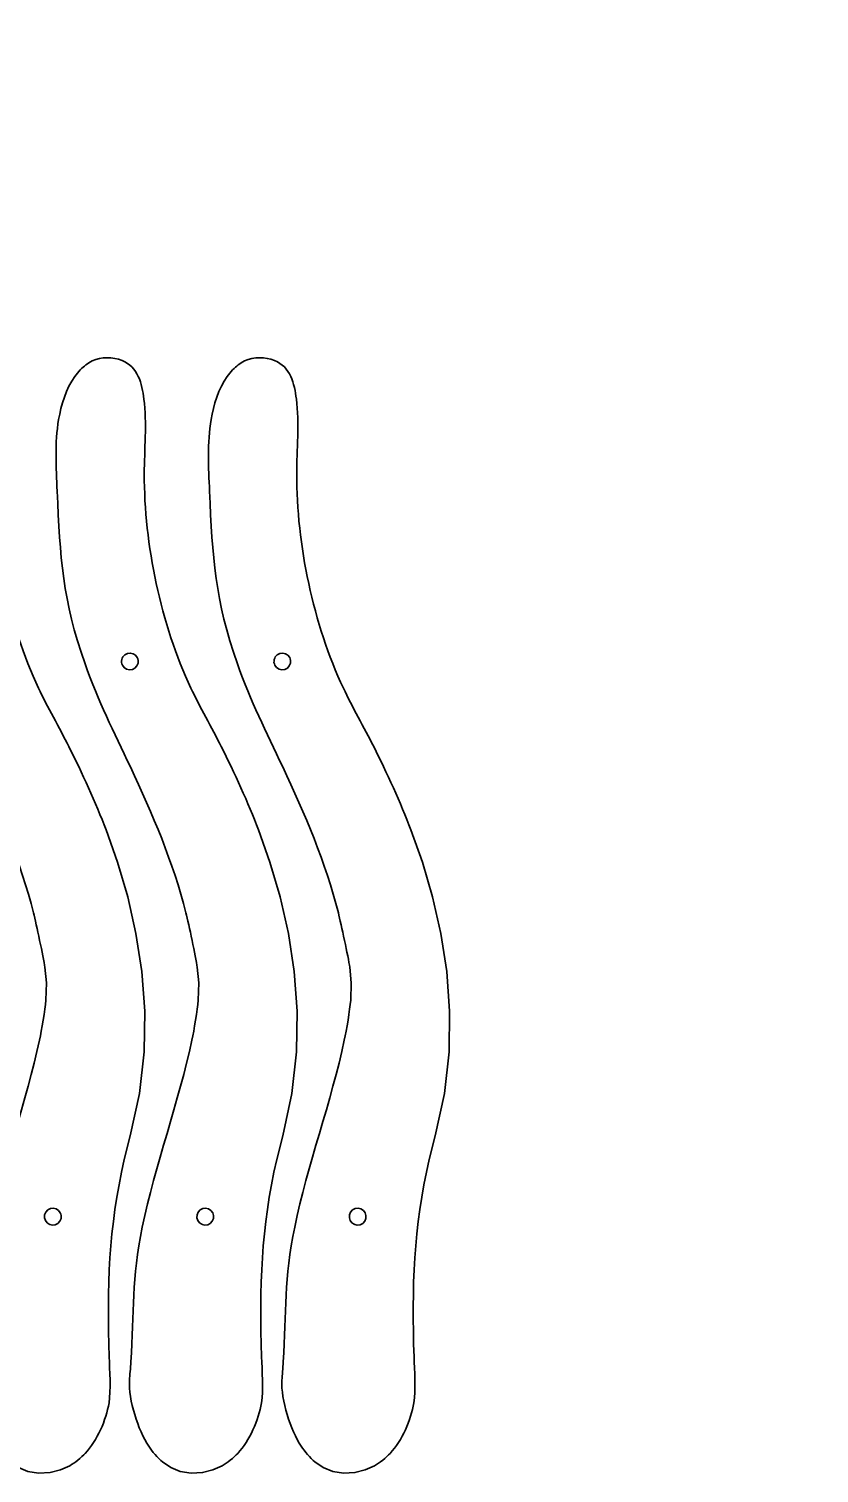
# Model space of a CAD drawing. Header units: millimetres. Extents: x -2587 to 2346, y -1794 to 1080.
# Drawn here: x -868 to -350, y -815 to 132 of the extents above; entities that cross this region are included whole.
import ezdxf

# ---------------------------------------------------------------- set-up
doc = ezdxf.new("R2010")
doc.units = ezdxf.units.MM
doc.header["$MEASUREMENT"] = 0
doc.layers.add('layer 1', color=7, linetype='Continuous')

msp = doc.modelspace()

# ---------------------------------------------------------------- linework, layer by layer
at = {"layer": 'layer 1', "color": 250, "lineweight": 35}
for points, knots in [([(633.5473, 961.447), (613.3659, 953.6688), (593.4321, 948.4499), (572.1611, 944.3421), (572.1611, 944.3421), (524.1091, 935.0625), (487.6397, 937.0533), (439.9102, 934.4791), (439.9102, 934.4791), (388.1095, 931.6853), (340.6604, 926.1476), (295.9757, 898.6744), (295.9757, 898.6744), (254.3162, 873.0612), (242.1299, 858.8394), (207.42, 828.0192), (207.42, 828.0192), (176.2485, 800.3409), (158.3655, 797.2819), (119.3658, 781.1689), (119.3658, 781.1689), (38.5027, 747.7597), (5.1167, 712.2563), (17.5426, 620.6768), (17.5426, 620.6768), (26.4689, 554.8893), (55.4943, 484.2142), (84.0211, 424.48), (84.0211, 424.48), (105.5442, 379.4113), (148.7132, 298.7769), (156.1109, 249.7058), (156.1109, 249.7058), (159.1823, 229.3327), (158.7312, 204.8237), (145.983, 187.6594), (145.983, 187.6594), (126.9552, 162.0402), (85.0887, 152.8799), (56.6187, 166.4712), (56.6187, 166.4712), (8.9689, 189.2187), (-24.7123, 252.4249), (-42.0688, 298.5005), (-42.0688, 298.5005), (-65.8355, 361.5928), (-81.6867, 444.8349), (-88.454, 512.0854), (-88.454, 512.0854), (-91.371, 541.0728), (-93.9783, 570.5309), (-92.7758, 599.6781), (-92.7758, 599.6781), (-91.3122, 635.1557), (-83.4639, 691.7958), (-79.6762, 729.6492), (-79.6762, 729.6492), (-73.2594, 793.7767), (-64.2804, 895.9442), (-92.7397, 957.5285), (-92.7397, 957.5285), (-121.4018, 1019.5516), (-180.4204, 1079.8728), (-254.7319, 1056.5188), (-254.7319, 1056.5188), (-287.5908, 1046.1922), (-315.8727, 1021.8699), (-334.0307, 992.9908), (-334.0307, 992.9908), (-385.4296, 911.2443), (-403.5225, 754.277), (-405.1093, 658.7456), (-405.1093, 658.7456), (-406.5762, 570.4326), (-401.0118, 425.3024), (-385.2504, 339.5247), (-385.2504, 339.5247), (-362.5748, 216.118), (-327.2708, 102.425), (-267.9154, -8.529), (-267.9154, -8.529), (-261.8883, -19.7956), (-237.1997, -66.1436), (-227.7587, -76.5523), (-227.7587, -76.5523), (-219.988, -85.1195), (-206.9625, -89.9446), (-195.6342, -86.7574), (-195.6342, -86.7574), (-192.1191, -85.7684), (-185.6871, -82.6011), (-183.3539, -79.7327), (-183.3539, -79.7327), (-180.9778, -76.8116), (-179.405, -70.1009), (-179.0229, -66.4056), (-179.0229, -66.4056), (-177.2842, -49.5888), (-186.936, -33.8529), (-194.1811, -19.3941), (-194.1811, -19.3941), (-221.1935, 34.5133), (-254.0124, 102.4841), (-272.3525, 159.3339), (-272.3525, 159.3339), (-291.4771, 218.6154), (-318.4675, 336.3319), (-325.1381, 397.8438), (-325.1381, 397.8438), (-334.3708, 482.9823), (-334.6949, 627.2784), (-324.7528, 712.1909), (-324.7528, 712.1909), (-321.1963, 742.5658), (-316.934, 781.5576), (-301.5873, 809.0328), (-301.5873, 809.0328), (-293.5937, 823.3437), (-278.5383, 842.6291), (-262.9604, 848.6694), (-262.9604, 848.6694), (-234.9512, 859.53), (-204.6545, 846.0186), (-191.1122, 819.9052), (-191.1122, 819.9052), (-172.123, 783.2888), (-176.4526, 714.8897), (-177.5385, 676.4367), (-177.5385, 676.4367), (-179.4526, 608.6539), (-178.7775, 563.7969), (-170.7153, 495.921), (-170.7153, 495.921), (-162.153, 423.8346), (-145.278, 351.2311), (-121.7177, 282.5695), (-121.7177, 282.5695), (-92.6303, 197.8004), (-47.5348, 124.7701), (31.2711, 80.0302), (31.2711, 80.0302), (68.9661, 58.6299), (110.3185, 49.8258), (151.6983, 66.7302), (151.6983, 66.7302), (196.1217, 84.878), (223.8612, 127.1494), (233.2091, 172.9802), (233.2091, 172.9802), (248.4999, 247.9477), (227.1821, 302.7685), (194.6021, 371.1495), (194.6021, 371.1495), (162.5493, 438.4239), (119.279, 511.5539), (104.815, 584.9735), (104.815, 584.9735), (99.6385, 611.2494), (96.9808, 644.8804), (113.6383, 667.7647), (113.6383, 667.7647), (135.063, 697.1983), (188.7827, 717.3983), (223.0328, 746.4117), (223.0328, 746.4117), (252.1641, 771.089), (275.1258, 797.8967), (308.7301, 823.1776), (308.7301, 823.1776), (352.0393, 855.7596), (377.0226, 863.9304), (430.4812, 870.1815), (430.4812, 870.1815), (501.455, 878.4807), (548.3454, 873.8497), (622.4389, 894.2462), (622.4389, 894.2462), (656.8907, 903.7301), (695.7832, 925.1287), (724.9556, 944.2196), (724.9556, 944.2196), (732.8933, 949.4142), (740.0782, 955.9844), (743.8668, 964.9323), (743.8668, 964.9323), (746.4851, 971.1161), (746.6274, 979.6481), (744.3839, 985.9831), (744.3839, 985.9831), (742.8755, 990.2423), (739.8748, 994.0324), (736.0709, 996.4718), (736.0709, 996.4718), (732.5962, 998.7001), (726.4795, 1000.9151), (722.3487, 1001.2381), (722.3487, 1001.2381), (714.8712, 1001.8228), (701.5996, 997.0399), (694.8995, 993.1747), (694.8995, 993.1747), (674.8911, 981.6321), (654.8753, 970.3616), (633.5473, 961.447)], [0, 0, 0, 0, 0.01923077, 0.01923077, 0.01923077, 0.01923077, 0.03846154, 0.03846154, 0.03846154, 0.03846154, 0.05769231, 0.05769231, 0.05769231, 0.05769231, 0.07692308, 0.07692308, 0.07692308, 0.07692308, 0.09615385, 0.09615385, 0.09615385, 0.09615385, 0.11538462, 0.11538462, 0.11538462, 0.11538462, 0.13461538, 0.13461538, 0.13461538, 0.13461538, 0.15384615, 0.15384615, 0.15384615, 0.15384615, 0.17307692, 0.17307692, 0.17307692, 0.17307692, 0.19230769, 0.19230769, 0.19230769, 0.19230769, 0.21153846, 0.21153846, 0.21153846, 0.21153846, 0.23076923, 0.23076923, 0.23076923, 0.23076923, 0.25, 0.25, 0.25, 0.25, 0.26923077, 0.26923077, 0.26923077, 0.26923077, 0.28846154, 0.28846154, 0.28846154, 0.28846154, 0.30769231, 0.30769231, 0.30769231, 0.30769231, 0.32692308, 0.32692308, 0.32692308, 0.32692308, 0.34615385, 0.34615385, 0.34615385, 0.34615385, 0.36538462, 0.36538462, 0.36538462, 0.36538462, 0.38461538, 0.38461538, 0.38461538, 0.38461538, 0.40384615, 0.40384615, 0.40384615, 0.40384615, 0.42307692, 0.42307692, 0.42307692, 0.42307692, 0.44230769, 0.44230769, 0.44230769, 0.44230769, 0.46153846, 0.46153846, 0.46153846, 0.46153846, 0.48076923, 0.48076923, 0.48076923, 0.48076923, 0.5, 0.5, 0.5, 0.5, 0.51923077, 0.51923077, 0.51923077, 0.51923077, 0.53846154, 0.53846154, 0.53846154, 0.53846154, 0.55769231, 0.55769231, 0.55769231, 0.55769231, 0.57692308, 0.57692308, 0.57692308, 0.57692308, 0.59615385, 0.59615385, 0.59615385, 0.59615385, 0.61538462, 0.61538462, 0.61538462, 0.61538462, 0.63461538, 0.63461538, 0.63461538, 0.63461538, 0.65384615, 0.65384615, 0.65384615, 0.65384615, 0.67307692, 0.67307692, 0.67307692, 0.67307692, 0.69230769, 0.69230769, 0.69230769, 0.69230769, 0.71153846, 0.71153846, 0.71153846, 0.71153846, 0.73076923, 0.73076923, 0.73076923, 0.73076923, 0.75, 0.75, 0.75, 0.75, 0.76923077, 0.76923077, 0.76923077, 0.76923077, 0.78846154, 0.78846154, 0.78846154, 0.78846154, 0.80769231, 0.80769231, 0.80769231, 0.80769231, 0.82692308, 0.82692308, 0.82692308, 0.82692308, 0.84615385, 0.84615385, 0.84615385, 0.84615385, 0.86538462, 0.86538462, 0.86538462, 0.86538462, 0.88461538, 0.88461538, 0.88461538, 0.88461538, 0.90384615, 0.90384615, 0.90384615, 0.90384615, 0.92307692, 0.92307692, 0.92307692, 0.92307692, 0.94230769, 0.94230769, 0.94230769, 0.94230769, 0.96153846, 0.96153846, 0.96153846, 0.96153846, 1, 1, 1, 1]), ([(-934.6038, -91.2016), (-932.1329, -89.0558), (-929.8171, -86.9191), (-926.7089, -85.4378), (-926.7089, -85.4378), (-920.6554, -82.5529), (-913.2904, -82.7466), (-907.0967, -85.1569), (-907.0967, -85.1569), (-896.7288, -89.1916), (-894.0402, -100.322), (-892.7864, -110.4525), (-892.7864, -110.4525), (-890.8274, -126.281), (-892.5149, -143.7895), (-892.5625, -159.4799), (-892.5625, -159.4799), (-892.7021, -205.5466), (-881.6695, -258.3928), (-861.9656, -300.0653), (-861.9656, -300.0653), (-856.2652, -312.1212), (-848.2496, -326.1216), (-842.0297, -338.4374), (-842.0297, -338.4374), (-833.6512, -355.0275), (-824.2245, -375.6331), (-817.6648, -392.9147), (-817.6648, -392.9147), (-817.6648, -392.9147), (-810.1174, -414.2813), (-810.1174, -414.2813), (-810.1174, -414.2813), (-810.1174, -414.2813), (-803.4486, -437.0088), (-803.4486, -437.0088), (-803.4486, -437.0088), (-803.4486, -437.0088), (-798.013, -460.951), (-798.013, -460.951), (-798.013, -460.951), (-798.013, -460.951), (-794.1651, -485.9619), (-794.1651, -485.9619), (-794.1651, -485.9619), (-794.1651, -485.9619), (-792.2601, -511.8965), (-792.2601, -511.8965), (-792.2601, -511.8965), (-792.2601, -511.8965), (-792.6525, -538.6081), (-792.6525, -538.6081), (-792.6525, -538.6081), (-792.6525, -538.6081), (-795.6969, -565.9511), (-795.6969, -565.9511), (-795.6969, -565.9511), (-795.6969, -565.9511), (-801.7484, -593.7798), (-801.7484, -593.7798), (-801.7484, -593.7798), (-801.7484, -593.7798), (-805.6538, -609.2466), (-805.6538, -609.2466), (-805.6538, -609.2466), (-816.0538, -654.1432), (-817.0537, -693.2792), (-815.6107, -738.8549), (-815.6107, -738.8549), (-815.3365, -747.5169), (-814.298, -760.67), (-815.7057, -768.9027), (-815.7057, -768.9027), (-817.6554, -780.3046), (-823.3945, -793.5616), (-831.2888, -802.0541), (-831.2888, -802.0541), (-833.7457, -804.6972), (-838.316, -808.4527), (-841.4482, -810.2154), (-841.4482, -810.2154), (-841.4482, -810.2154), (-847.5504, -812.9822), (-847.5504, -812.9822), (-847.5504, -812.9822), (-847.5504, -812.9822), (-854.3613, -814.6443), (-854.3613, -814.6443), (-854.3613, -814.6443), (-854.3613, -814.6443), (-861.9015, -815.0301), (-861.9015, -815.0301), (-861.9015, -815.0301), (-861.9015, -815.0301), (-868.9357, -813.9401), (-868.9357, -813.9401), (-868.9357, -813.9401), (-868.9357, -813.9401), (-875.1908, -811.4055), (-875.1908, -811.4055), (-875.1908, -811.4055), (-875.1908, -811.4055), (-880.7007, -807.6571), (-880.7007, -807.6571), (-880.7007, -807.6571), (-883.5195, -805.3407), (-887.5942, -800.5033), (-889.6211, -797.4413), (-889.6211, -797.4413), (-896.6331, -786.8484), (-903.0151, -767.0551), (-902.2966, -754.1587), (-902.2966, -754.1587), (-902.0979, -750.5929), (-901.5909, -746.0831), (-901.3547, -742.1287), (-901.3547, -742.1287), (-899.3724, -708.9481), (-900.8689, -687.8941), (-893.8599, -653.5913), (-893.8599, -653.5913), (-885.698, -613.6458), (-869.6569, -570.5444), (-861.3234, -531.0257), (-861.3234, -531.0257), (-859.9055, -524.3019), (-857.6994, -511.4689), (-857.1644, -504.7355), (-857.1644, -504.7355), (-857.1644, -504.7355), (-856.7744, -493.2835), (-856.7744, -493.2835), (-856.7744, -493.2835), (-856.7744, -493.2835), (-857.7759, -483.2125), (-857.7759, -483.2125), (-857.7759, -483.2125), (-858.7979, -476.151), (-863.3991, -454.9568), (-865.2454, -447.5612), (-865.2454, -447.5612), (-873.477, -414.5885), (-887.2859, -382.4467), (-901.7156, -351.7746), (-901.7156, -351.7746), (-912.6995, -328.427), (-922.7319, -308.8876), (-931.4526, -284.1999), (-931.4526, -284.1999), (-946.2328, -242.3581), (-947.8495, -214.109), (-949.7405, -170.8288), (-949.7405, -170.8288), (-950.4184, -155.3135), (-951.3575, -139.2944), (-948.7465, -123.85), (-948.7465, -123.85), (-947.1957, -114.677), (-943.7039, -103.197), (-938.2254, -95.5523), (-938.2254, -95.5523), (-938.2254, -95.5523), (-934.6038, -91.2016), (-934.6038, -91.2016)], [0, 0, 0, 0, 0.02380952, 0.02380952, 0.02380952, 0.02380952, 0.04761905, 0.04761905, 0.04761905, 0.04761905, 0.07142857, 0.07142857, 0.07142857, 0.07142857, 0.0952381, 0.0952381, 0.0952381, 0.0952381, 0.11904762, 0.11904762, 0.11904762, 0.11904762, 0.14285714, 0.14285714, 0.14285714, 0.14285714, 0.16666667, 0.16666667, 0.16666667, 0.16666667, 0.19047619, 0.19047619, 0.19047619, 0.19047619, 0.21428571, 0.21428571, 0.21428571, 0.21428571, 0.23809524, 0.23809524, 0.23809524, 0.23809524, 0.26190476, 0.26190476, 0.26190476, 0.26190476, 0.28571429, 0.28571429, 0.28571429, 0.28571429, 0.30952381, 0.30952381, 0.30952381, 0.30952381, 0.33333333, 0.33333333, 0.33333333, 0.33333333, 0.35714286, 0.35714286, 0.35714286, 0.35714286, 0.38095238, 0.38095238, 0.38095238, 0.38095238, 0.4047619, 0.4047619, 0.4047619, 0.4047619, 0.42857143, 0.42857143, 0.42857143, 0.42857143, 0.45238095, 0.45238095, 0.45238095, 0.45238095, 0.47619048, 0.47619048, 0.47619048, 0.47619048, 0.5, 0.5, 0.5, 0.5, 0.52380952, 0.52380952, 0.52380952, 0.52380952, 0.54761905, 0.54761905, 0.54761905, 0.54761905, 0.57142857, 0.57142857, 0.57142857, 0.57142857, 0.5952381, 0.5952381, 0.5952381, 0.5952381, 0.61904762, 0.61904762, 0.61904762, 0.61904762, 0.64285714, 0.64285714, 0.64285714, 0.64285714, 0.66666667, 0.66666667, 0.66666667, 0.66666667, 0.69047619, 0.69047619, 0.69047619, 0.69047619, 0.71428571, 0.71428571, 0.71428571, 0.71428571, 0.73809524, 0.73809524, 0.73809524, 0.73809524, 0.76190476, 0.76190476, 0.76190476, 0.76190476, 0.78571429, 0.78571429, 0.78571429, 0.78571429, 0.80952381, 0.80952381, 0.80952381, 0.80952381, 0.83333333, 0.83333333, 0.83333333, 0.83333333, 0.85714286, 0.85714286, 0.85714286, 0.85714286, 0.88095238, 0.88095238, 0.88095238, 0.88095238, 0.9047619, 0.9047619, 0.9047619, 0.9047619, 0.92857143, 0.92857143, 0.92857143, 0.92857143, 0.95238095, 0.95238095, 0.95238095, 0.95238095, 1, 1, 1, 1]), ([(-834.6038, -91.2016), (-832.1329, -89.0558), (-829.8171, -86.9191), (-826.7089, -85.4378), (-826.7089, -85.4378), (-820.6554, -82.5529), (-813.2904, -82.7466), (-807.0967, -85.1569), (-807.0967, -85.1569), (-796.7288, -89.1916), (-794.0402, -100.322), (-792.7864, -110.4525), (-792.7864, -110.4525), (-790.8274, -126.281), (-792.5149, -143.7895), (-792.5625, -159.4799), (-792.5625, -159.4799), (-792.7021, -205.5466), (-781.6695, -258.3928), (-761.9656, -300.0653), (-761.9656, -300.0653), (-756.2652, -312.1212), (-748.2496, -326.1216), (-742.0297, -338.4374), (-742.0297, -338.4374), (-733.6512, -355.0275), (-724.2245, -375.6331), (-717.6648, -392.9147), (-717.6648, -392.9147), (-717.6648, -392.9147), (-710.1174, -414.2813), (-710.1174, -414.2813), (-710.1174, -414.2813), (-710.1174, -414.2813), (-703.4486, -437.0088), (-703.4486, -437.0088), (-703.4486, -437.0088), (-703.4486, -437.0088), (-698.013, -460.951), (-698.013, -460.951), (-698.013, -460.951), (-698.013, -460.951), (-694.1651, -485.9619), (-694.1651, -485.9619), (-694.1651, -485.9619), (-694.1651, -485.9619), (-692.2601, -511.8965), (-692.2601, -511.8965), (-692.2601, -511.8965), (-692.2601, -511.8965), (-692.6525, -538.6081), (-692.6525, -538.6081), (-692.6525, -538.6081), (-692.6525, -538.6081), (-695.6969, -565.9511), (-695.6969, -565.9511), (-695.6969, -565.9511), (-695.6969, -565.9511), (-701.7484, -593.7798), (-701.7484, -593.7798), (-701.7484, -593.7798), (-701.7484, -593.7798), (-705.6538, -609.2466), (-705.6538, -609.2466), (-705.6538, -609.2466), (-716.0538, -654.1432), (-717.0537, -693.2792), (-715.6107, -738.8549), (-715.6107, -738.8549), (-715.3365, -747.5169), (-714.298, -760.67), (-715.7057, -768.9027), (-715.7057, -768.9027), (-717.6554, -780.3046), (-723.3945, -793.5616), (-731.2888, -802.0541), (-731.2888, -802.0541), (-733.7457, -804.6972), (-738.316, -808.4527), (-741.4482, -810.2154), (-741.4482, -810.2154), (-741.4482, -810.2154), (-747.5504, -812.9822), (-747.5504, -812.9822), (-747.5504, -812.9822), (-747.5504, -812.9822), (-754.3613, -814.6443), (-754.3613, -814.6443), (-754.3613, -814.6443), (-754.3613, -814.6443), (-761.9015, -815.0301), (-761.9015, -815.0301), (-761.9015, -815.0301), (-761.9015, -815.0301), (-768.9357, -813.9401), (-768.9357, -813.9401), (-768.9357, -813.9401), (-768.9357, -813.9401), (-775.1908, -811.4055), (-775.1908, -811.4055), (-775.1908, -811.4055), (-775.1908, -811.4055), (-780.7007, -807.6571), (-780.7007, -807.6571), (-780.7007, -807.6571), (-783.5195, -805.3407), (-787.5942, -800.5033), (-789.6211, -797.4413), (-789.6211, -797.4413), (-796.6331, -786.8484), (-803.0151, -767.0551), (-802.2966, -754.1587), (-802.2966, -754.1587), (-802.0979, -750.5929), (-801.5909, -746.0831), (-801.3547, -742.1287), (-801.3547, -742.1287), (-799.3724, -708.9481), (-800.8689, -687.8941), (-793.8599, -653.5913), (-793.8599, -653.5913), (-785.698, -613.6458), (-769.6569, -570.5444), (-761.3234, -531.0257), (-761.3234, -531.0257), (-759.9055, -524.3019), (-757.6994, -511.4689), (-757.1644, -504.7355), (-757.1644, -504.7355), (-757.1644, -504.7355), (-756.7744, -493.2835), (-756.7744, -493.2835), (-756.7744, -493.2835), (-756.7744, -493.2835), (-757.7759, -483.2125), (-757.7759, -483.2125), (-757.7759, -483.2125), (-758.7979, -476.151), (-763.3991, -454.9568), (-765.2454, -447.5612), (-765.2454, -447.5612), (-773.477, -414.5885), (-787.2859, -382.4467), (-801.7156, -351.7746), (-801.7156, -351.7746), (-812.6995, -328.427), (-822.7319, -308.8876), (-831.4526, -284.1999), (-831.4526, -284.1999), (-846.2328, -242.3581), (-847.8495, -214.109), (-849.7405, -170.8288), (-849.7405, -170.8288), (-850.4184, -155.3135), (-851.3575, -139.2944), (-848.7465, -123.85), (-848.7465, -123.85), (-847.1957, -114.677), (-843.7039, -103.197), (-838.2254, -95.5523), (-838.2254, -95.5523), (-838.2254, -95.5523), (-834.6038, -91.2016), (-834.6038, -91.2016)], [0, 0, 0, 0, 0.02380952, 0.02380952, 0.02380952, 0.02380952, 0.04761905, 0.04761905, 0.04761905, 0.04761905, 0.07142857, 0.07142857, 0.07142857, 0.07142857, 0.0952381, 0.0952381, 0.0952381, 0.0952381, 0.11904762, 0.11904762, 0.11904762, 0.11904762, 0.14285714, 0.14285714, 0.14285714, 0.14285714, 0.16666667, 0.16666667, 0.16666667, 0.16666667, 0.19047619, 0.19047619, 0.19047619, 0.19047619, 0.21428571, 0.21428571, 0.21428571, 0.21428571, 0.23809524, 0.23809524, 0.23809524, 0.23809524, 0.26190476, 0.26190476, 0.26190476, 0.26190476, 0.28571429, 0.28571429, 0.28571429, 0.28571429, 0.30952381, 0.30952381, 0.30952381, 0.30952381, 0.33333333, 0.33333333, 0.33333333, 0.33333333, 0.35714286, 0.35714286, 0.35714286, 0.35714286, 0.38095238, 0.38095238, 0.38095238, 0.38095238, 0.4047619, 0.4047619, 0.4047619, 0.4047619, 0.42857143, 0.42857143, 0.42857143, 0.42857143, 0.45238095, 0.45238095, 0.45238095, 0.45238095, 0.47619048, 0.47619048, 0.47619048, 0.47619048, 0.5, 0.5, 0.5, 0.5, 0.52380952, 0.52380952, 0.52380952, 0.52380952, 0.54761905, 0.54761905, 0.54761905, 0.54761905, 0.57142857, 0.57142857, 0.57142857, 0.57142857, 0.5952381, 0.5952381, 0.5952381, 0.5952381, 0.61904762, 0.61904762, 0.61904762, 0.61904762, 0.64285714, 0.64285714, 0.64285714, 0.64285714, 0.66666667, 0.66666667, 0.66666667, 0.66666667, 0.69047619, 0.69047619, 0.69047619, 0.69047619, 0.71428571, 0.71428571, 0.71428571, 0.71428571, 0.73809524, 0.73809524, 0.73809524, 0.73809524, 0.76190476, 0.76190476, 0.76190476, 0.76190476, 0.78571429, 0.78571429, 0.78571429, 0.78571429, 0.80952381, 0.80952381, 0.80952381, 0.80952381, 0.83333333, 0.83333333, 0.83333333, 0.83333333, 0.85714286, 0.85714286, 0.85714286, 0.85714286, 0.88095238, 0.88095238, 0.88095238, 0.88095238, 0.9047619, 0.9047619, 0.9047619, 0.9047619, 0.92857143, 0.92857143, 0.92857143, 0.92857143, 0.95238095, 0.95238095, 0.95238095, 0.95238095, 1, 1, 1, 1]), ([(-734.6038, -91.2016), (-732.1329, -89.0558), (-729.8171, -86.9191), (-726.7089, -85.4378), (-726.7089, -85.4378), (-720.6554, -82.5529), (-713.2904, -82.7466), (-707.0967, -85.1569), (-707.0967, -85.1569), (-696.7288, -89.1916), (-694.0402, -100.322), (-692.7864, -110.4525), (-692.7864, -110.4525), (-690.8274, -126.281), (-692.5149, -143.7895), (-692.5625, -159.4799), (-692.5625, -159.4799), (-692.7021, -205.5466), (-681.6695, -258.3928), (-661.9656, -300.0653), (-661.9656, -300.0653), (-656.2652, -312.1212), (-648.2496, -326.1216), (-642.0297, -338.4374), (-642.0297, -338.4374), (-633.6512, -355.0275), (-624.2245, -375.6331), (-617.6648, -392.9147), (-617.6648, -392.9147), (-617.6648, -392.9147), (-610.1174, -414.2813), (-610.1174, -414.2813), (-610.1174, -414.2813), (-610.1174, -414.2813), (-603.4486, -437.0088), (-603.4486, -437.0088), (-603.4486, -437.0088), (-603.4486, -437.0088), (-598.013, -460.951), (-598.013, -460.951), (-598.013, -460.951), (-598.013, -460.951), (-594.1651, -485.9619), (-594.1651, -485.9619), (-594.1651, -485.9619), (-594.1651, -485.9619), (-592.2601, -511.8965), (-592.2601, -511.8965), (-592.2601, -511.8965), (-592.2601, -511.8965), (-592.6525, -538.6081), (-592.6525, -538.6081), (-592.6525, -538.6081), (-592.6525, -538.6081), (-595.6969, -565.9511), (-595.6969, -565.9511), (-595.6969, -565.9511), (-595.6969, -565.9511), (-601.7484, -593.7798), (-601.7484, -593.7798), (-601.7484, -593.7798), (-601.7484, -593.7798), (-605.6538, -609.2466), (-605.6538, -609.2466), (-605.6538, -609.2466), (-616.0538, -654.1432), (-617.0537, -693.2792), (-615.6107, -738.8549), (-615.6107, -738.8549), (-615.3365, -747.5169), (-614.298, -760.67), (-615.7057, -768.9027), (-615.7057, -768.9027), (-617.6554, -780.3046), (-623.3945, -793.5616), (-631.2888, -802.0541), (-631.2888, -802.0541), (-633.7457, -804.6972), (-638.316, -808.4527), (-641.4482, -810.2154), (-641.4482, -810.2154), (-641.4482, -810.2154), (-647.5504, -812.9822), (-647.5504, -812.9822), (-647.5504, -812.9822), (-647.5504, -812.9822), (-654.3613, -814.6443), (-654.3613, -814.6443), (-654.3613, -814.6443), (-654.3613, -814.6443), (-661.9015, -815.0301), (-661.9015, -815.0301), (-661.9015, -815.0301), (-661.9015, -815.0301), (-668.9357, -813.9401), (-668.9357, -813.9401), (-668.9357, -813.9401), (-668.9357, -813.9401), (-675.1908, -811.4055), (-675.1908, -811.4055), (-675.1908, -811.4055), (-675.1908, -811.4055), (-680.7007, -807.6571), (-680.7007, -807.6571), (-680.7007, -807.6571), (-683.5195, -805.3407), (-687.5942, -800.5033), (-689.6211, -797.4413), (-689.6211, -797.4413), (-696.6331, -786.8484), (-703.0151, -767.0551), (-702.2966, -754.1587), (-702.2966, -754.1587), (-702.0979, -750.5929), (-701.5909, -746.0831), (-701.3547, -742.1287), (-701.3547, -742.1287), (-699.3724, -708.9481), (-700.8689, -687.8941), (-693.8599, -653.5913), (-693.8599, -653.5913), (-685.698, -613.6458), (-669.6569, -570.5444), (-661.3234, -531.0257), (-661.3234, -531.0257), (-659.9055, -524.3019), (-657.6994, -511.4689), (-657.1644, -504.7355), (-657.1644, -504.7355), (-657.1644, -504.7355), (-656.7744, -493.2835), (-656.7744, -493.2835), (-656.7744, -493.2835), (-656.7744, -493.2835), (-657.7759, -483.2125), (-657.7759, -483.2125), (-657.7759, -483.2125), (-658.7979, -476.151), (-663.3991, -454.9568), (-665.2454, -447.5612), (-665.2454, -447.5612), (-673.477, -414.5885), (-687.2859, -382.4467), (-701.7156, -351.7746), (-701.7156, -351.7746), (-712.6995, -328.427), (-722.7319, -308.8876), (-731.4526, -284.1999), (-731.4526, -284.1999), (-746.2328, -242.3581), (-747.8495, -214.109), (-749.7405, -170.8288), (-749.7405, -170.8288), (-750.4184, -155.3135), (-751.3575, -139.2944), (-748.7465, -123.85), (-748.7465, -123.85), (-747.1957, -114.677), (-743.7039, -103.197), (-738.2254, -95.5523), (-738.2254, -95.5523), (-738.2254, -95.5523), (-734.6038, -91.2016), (-734.6038, -91.2016)], [0, 0, 0, 0, 0.02380952, 0.02380952, 0.02380952, 0.02380952, 0.04761905, 0.04761905, 0.04761905, 0.04761905, 0.07142857, 0.07142857, 0.07142857, 0.07142857, 0.0952381, 0.0952381, 0.0952381, 0.0952381, 0.11904762, 0.11904762, 0.11904762, 0.11904762, 0.14285714, 0.14285714, 0.14285714, 0.14285714, 0.16666667, 0.16666667, 0.16666667, 0.16666667, 0.19047619, 0.19047619, 0.19047619, 0.19047619, 0.21428571, 0.21428571, 0.21428571, 0.21428571, 0.23809524, 0.23809524, 0.23809524, 0.23809524, 0.26190476, 0.26190476, 0.26190476, 0.26190476, 0.28571429, 0.28571429, 0.28571429, 0.28571429, 0.30952381, 0.30952381, 0.30952381, 0.30952381, 0.33333333, 0.33333333, 0.33333333, 0.33333333, 0.35714286, 0.35714286, 0.35714286, 0.35714286, 0.38095238, 0.38095238, 0.38095238, 0.38095238, 0.4047619, 0.4047619, 0.4047619, 0.4047619, 0.42857143, 0.42857143, 0.42857143, 0.42857143, 0.45238095, 0.45238095, 0.45238095, 0.45238095, 0.47619048, 0.47619048, 0.47619048, 0.47619048, 0.5, 0.5, 0.5, 0.5, 0.52380952, 0.52380952, 0.52380952, 0.52380952, 0.54761905, 0.54761905, 0.54761905, 0.54761905, 0.57142857, 0.57142857, 0.57142857, 0.57142857, 0.5952381, 0.5952381, 0.5952381, 0.5952381, 0.61904762, 0.61904762, 0.61904762, 0.61904762, 0.64285714, 0.64285714, 0.64285714, 0.64285714, 0.66666667, 0.66666667, 0.66666667, 0.66666667, 0.69047619, 0.69047619, 0.69047619, 0.69047619, 0.71428571, 0.71428571, 0.71428571, 0.71428571, 0.73809524, 0.73809524, 0.73809524, 0.73809524, 0.76190476, 0.76190476, 0.76190476, 0.76190476, 0.78571429, 0.78571429, 0.78571429, 0.78571429, 0.80952381, 0.80952381, 0.80952381, 0.80952381, 0.83333333, 0.83333333, 0.83333333, 0.83333333, 0.85714286, 0.85714286, 0.85714286, 0.85714286, 0.88095238, 0.88095238, 0.88095238, 0.88095238, 0.9047619, 0.9047619, 0.9047619, 0.9047619, 0.92857143, 0.92857143, 0.92857143, 0.92857143, 0.95238095, 0.95238095, 0.95238095, 0.95238095, 1, 1, 1, 1]), ([(-798.296, -278.499), (-798.296, -278.499), (-797.1405, -280.02), (-797.1405, -280.02), (-797.1405, -280.02), (-797.1405, -280.02), (-796.8577, -280.9323), (-796.8577, -280.9323), (-796.8577, -280.9323), (-796.8577, -280.9323), (-796.575, -281.8445), (-796.575, -281.8445), (-796.575, -281.8445), (-796.575, -281.8445), (-796.6211, -282.7984), (-796.6211, -282.7984), (-796.6211, -282.7984), (-796.6211, -282.7984), (-796.6674, -283.7523), (-796.6674, -283.7523), (-796.6674, -283.7523), (-796.6674, -283.7523), (-797.4069, -285.5136), (-797.4069, -285.5136), (-797.4069, -285.5136), (-797.4069, -285.5136), (-798.7041, -286.9157), (-798.7041, -286.9157), (-798.7041, -286.9157), (-798.7041, -286.9157), (-800.4027, -287.7895), (-800.4027, -287.7895), (-800.4027, -287.7895), (-800.4027, -287.7895), (-802.2976, -288.0297), (-802.2976, -288.0297), (-802.2976, -288.0297), (-802.2976, -288.0297), (-804.1605, -287.6072), (-804.1605, -287.6072), (-804.1605, -287.6072), (-804.1605, -287.6072), (-805.7665, -286.5731), (-805.7665, -286.5731), (-805.7665, -286.5731), (-805.7665, -286.5731), (-806.922, -285.0521), (-806.922, -285.0521), (-806.922, -285.0521), (-806.922, -285.0521), (-807.2048, -284.1399), (-807.2048, -284.1399), (-807.2048, -284.1399), (-807.2048, -284.1399), (-807.4876, -283.2277), (-807.4876, -283.2277), (-807.4876, -283.2277), (-807.4876, -283.2277), (-807.4413, -282.2738), (-807.4413, -282.2738), (-807.4413, -282.2738), (-807.4413, -282.2738), (-807.3952, -281.3198), (-807.3952, -281.3198), (-807.3952, -281.3198), (-807.3952, -281.3198), (-807.0253, -280.4392), (-807.0253, -280.4392), (-807.0253, -280.4392), (-807.0253, -280.4392), (-806.6555, -279.5586), (-806.6555, -279.5586), (-806.6555, -279.5586), (-806.6555, -279.5586), (-805.3584, -278.1565), (-805.3584, -278.1565), (-805.3584, -278.1565), (-805.3584, -278.1565), (-803.6598, -277.2827), (-803.6598, -277.2827), (-803.6598, -277.2827), (-803.6598, -277.2827), (-801.7649, -277.0425), (-801.7649, -277.0425), (-801.7649, -277.0425), (-801.7649, -277.0425), (-799.902, -277.465), (-799.902, -277.465), (-799.902, -277.465), (-799.902, -277.465), (-798.296, -278.499), (-798.296, -278.499)], [0, 0, 0, 0, 0.04166667, 0.04166667, 0.04166667, 0.04166667, 0.08333333, 0.08333333, 0.08333333, 0.08333333, 0.125, 0.125, 0.125, 0.125, 0.16666667, 0.16666667, 0.16666667, 0.16666667, 0.20833333, 0.20833333, 0.20833333, 0.20833333, 0.25, 0.25, 0.25, 0.25, 0.29166667, 0.29166667, 0.29166667, 0.29166667, 0.33333333, 0.33333333, 0.33333333, 0.33333333, 0.375, 0.375, 0.375, 0.375, 0.41666667, 0.41666667, 0.41666667, 0.41666667, 0.45833333, 0.45833333, 0.45833333, 0.45833333, 0.5, 0.5, 0.5, 0.5, 0.54166667, 0.54166667, 0.54166667, 0.54166667, 0.58333333, 0.58333333, 0.58333333, 0.58333333, 0.625, 0.625, 0.625, 0.625, 0.66666667, 0.66666667, 0.66666667, 0.66666667, 0.70833333, 0.70833333, 0.70833333, 0.70833333, 0.75, 0.75, 0.75, 0.75, 0.79166667, 0.79166667, 0.79166667, 0.79166667, 0.83333333, 0.83333333, 0.83333333, 0.83333333, 0.875, 0.875, 0.875, 0.875, 0.91666667, 0.91666667, 0.91666667, 0.91666667, 1, 1, 1, 1]), ([(-698.296, -278.499), (-698.296, -278.499), (-697.1405, -280.02), (-697.1405, -280.02), (-697.1405, -280.02), (-697.1405, -280.02), (-696.8577, -280.9323), (-696.8577, -280.9323), (-696.8577, -280.9323), (-696.8577, -280.9323), (-696.575, -281.8445), (-696.575, -281.8445), (-696.575, -281.8445), (-696.575, -281.8445), (-696.6211, -282.7984), (-696.6211, -282.7984), (-696.6211, -282.7984), (-696.6211, -282.7984), (-696.6674, -283.7523), (-696.6674, -283.7523), (-696.6674, -283.7523), (-696.6674, -283.7523), (-697.4069, -285.5136), (-697.4069, -285.5136), (-697.4069, -285.5136), (-697.4069, -285.5136), (-698.7041, -286.9157), (-698.7041, -286.9157), (-698.7041, -286.9157), (-698.7041, -286.9157), (-700.4027, -287.7895), (-700.4027, -287.7895), (-700.4027, -287.7895), (-700.4027, -287.7895), (-702.2976, -288.0297), (-702.2976, -288.0297), (-702.2976, -288.0297), (-702.2976, -288.0297), (-704.1605, -287.6072), (-704.1605, -287.6072), (-704.1605, -287.6072), (-704.1605, -287.6072), (-705.7665, -286.5731), (-705.7665, -286.5731), (-705.7665, -286.5731), (-705.7665, -286.5731), (-706.922, -285.0521), (-706.922, -285.0521), (-706.922, -285.0521), (-706.922, -285.0521), (-707.2048, -284.1399), (-707.2048, -284.1399), (-707.2048, -284.1399), (-707.2048, -284.1399), (-707.4876, -283.2277), (-707.4876, -283.2277), (-707.4876, -283.2277), (-707.4876, -283.2277), (-707.4413, -282.2738), (-707.4413, -282.2738), (-707.4413, -282.2738), (-707.4413, -282.2738), (-707.3952, -281.3198), (-707.3952, -281.3198), (-707.3952, -281.3198), (-707.3952, -281.3198), (-707.0253, -280.4392), (-707.0253, -280.4392), (-707.0253, -280.4392), (-707.0253, -280.4392), (-706.6555, -279.5586), (-706.6555, -279.5586), (-706.6555, -279.5586), (-706.6555, -279.5586), (-705.3584, -278.1565), (-705.3584, -278.1565), (-705.3584, -278.1565), (-705.3584, -278.1565), (-703.6598, -277.2827), (-703.6598, -277.2827), (-703.6598, -277.2827), (-703.6598, -277.2827), (-701.7649, -277.0425), (-701.7649, -277.0425), (-701.7649, -277.0425), (-701.7649, -277.0425), (-699.902, -277.465), (-699.902, -277.465), (-699.902, -277.465), (-699.902, -277.465), (-698.296, -278.499), (-698.296, -278.499)], [0, 0, 0, 0, 0.04166667, 0.04166667, 0.04166667, 0.04166667, 0.08333333, 0.08333333, 0.08333333, 0.08333333, 0.125, 0.125, 0.125, 0.125, 0.16666667, 0.16666667, 0.16666667, 0.16666667, 0.20833333, 0.20833333, 0.20833333, 0.20833333, 0.25, 0.25, 0.25, 0.25, 0.29166667, 0.29166667, 0.29166667, 0.29166667, 0.33333333, 0.33333333, 0.33333333, 0.33333333, 0.375, 0.375, 0.375, 0.375, 0.41666667, 0.41666667, 0.41666667, 0.41666667, 0.45833333, 0.45833333, 0.45833333, 0.45833333, 0.5, 0.5, 0.5, 0.5, 0.54166667, 0.54166667, 0.54166667, 0.54166667, 0.58333333, 0.58333333, 0.58333333, 0.58333333, 0.625, 0.625, 0.625, 0.625, 0.66666667, 0.66666667, 0.66666667, 0.66666667, 0.70833333, 0.70833333, 0.70833333, 0.70833333, 0.75, 0.75, 0.75, 0.75, 0.79166667, 0.79166667, 0.79166667, 0.79166667, 0.83333333, 0.83333333, 0.83333333, 0.83333333, 0.875, 0.875, 0.875, 0.875, 0.91666667, 0.91666667, 0.91666667, 0.91666667, 1, 1, 1, 1]), ([(-847.6731, -644.2739), (-847.6731, -644.2739), (-847.3904, -645.1862), (-847.3904, -645.1862), (-847.3904, -645.1862), (-847.3904, -645.1862), (-847.1075, -646.0984), (-847.1075, -646.0984), (-847.1075, -646.0984), (-847.1075, -646.0984), (-847.2001, -648.0063), (-847.2001, -648.0063), (-847.2001, -648.0063), (-847.2001, -648.0063), (-847.9396, -649.7675), (-847.9396, -649.7675), (-847.9396, -649.7675), (-847.9396, -649.7675), (-849.2367, -651.1696), (-849.2367, -651.1696), (-849.2367, -651.1696), (-849.2367, -651.1696), (-850.9353, -652.0434), (-850.9353, -652.0434), (-850.9353, -652.0434), (-850.9353, -652.0434), (-852.8303, -652.2836), (-852.8303, -652.2836), (-852.8303, -652.2836), (-852.8303, -652.2836), (-854.5116, -651.9023), (-854.5116, -651.9023), (-854.5116, -651.9023), (-854.5116, -651.9023), (-854.6931, -651.8612), (-854.6931, -651.8612), (-854.6931, -651.8612), (-854.6931, -651.8612), (-854.7834, -651.803), (-854.7834, -651.803), (-854.7834, -651.803), (-854.7834, -651.803), (-854.8736, -651.7449), (-854.8736, -651.7449), (-854.8736, -651.7449), (-854.8736, -651.7449), (-856.2992, -650.8271), (-856.2992, -650.8271), (-856.2992, -650.8271), (-856.2992, -650.8271), (-857.4546, -649.3061), (-857.4546, -649.3061), (-857.4546, -649.3061), (-857.4546, -649.3061), (-858.0203, -647.4817), (-858.0203, -647.4817), (-858.0203, -647.4817), (-858.0203, -647.4817), (-857.9277, -645.5738), (-857.9277, -645.5738), (-857.9277, -645.5738), (-857.9277, -645.5738), (-857.1882, -643.8125), (-857.1882, -643.8125), (-857.1882, -643.8125), (-857.1882, -643.8125), (-855.891, -642.4105), (-855.891, -642.4105), (-855.891, -642.4105), (-855.891, -642.4105), (-854.1924, -641.5366), (-854.1924, -641.5366), (-854.1924, -641.5366), (-854.1924, -641.5366), (-852.2975, -641.2965), (-852.2975, -641.2965), (-852.2975, -641.2965), (-852.2975, -641.2965), (-850.4347, -641.7189), (-850.4347, -641.7189), (-850.4347, -641.7189), (-850.4347, -641.7189), (-848.8286, -642.753), (-848.8286, -642.753), (-848.8286, -642.753), (-848.8286, -642.753), (-847.6731, -644.2739), (-847.6731, -644.2739)], [0, 0, 0, 0, 0.04347826, 0.04347826, 0.04347826, 0.04347826, 0.08695652, 0.08695652, 0.08695652, 0.08695652, 0.13043478, 0.13043478, 0.13043478, 0.13043478, 0.17391304, 0.17391304, 0.17391304, 0.17391304, 0.2173913, 0.2173913, 0.2173913, 0.2173913, 0.26086957, 0.26086957, 0.26086957, 0.26086957, 0.30434783, 0.30434783, 0.30434783, 0.30434783, 0.34782609, 0.34782609, 0.34782609, 0.34782609, 0.39130435, 0.39130435, 0.39130435, 0.39130435, 0.43478261, 0.43478261, 0.43478261, 0.43478261, 0.47826087, 0.47826087, 0.47826087, 0.47826087, 0.52173913, 0.52173913, 0.52173913, 0.52173913, 0.56521739, 0.56521739, 0.56521739, 0.56521739, 0.60869565, 0.60869565, 0.60869565, 0.60869565, 0.65217391, 0.65217391, 0.65217391, 0.65217391, 0.69565217, 0.69565217, 0.69565217, 0.69565217, 0.73913043, 0.73913043, 0.73913043, 0.73913043, 0.7826087, 0.7826087, 0.7826087, 0.7826087, 0.82608696, 0.82608696, 0.82608696, 0.82608696, 0.86956522, 0.86956522, 0.86956522, 0.86956522, 0.91304348, 0.91304348, 0.91304348, 0.91304348, 1, 1, 1, 1]), ([(-747.6731, -644.2739), (-747.6731, -644.2739), (-747.3904, -645.1862), (-747.3904, -645.1862), (-747.3904, -645.1862), (-747.3904, -645.1862), (-747.1075, -646.0984), (-747.1075, -646.0984), (-747.1075, -646.0984), (-747.1075, -646.0984), (-747.2001, -648.0063), (-747.2001, -648.0063), (-747.2001, -648.0063), (-747.2001, -648.0063), (-747.9396, -649.7675), (-747.9396, -649.7675), (-747.9396, -649.7675), (-747.9396, -649.7675), (-749.2367, -651.1696), (-749.2367, -651.1696), (-749.2367, -651.1696), (-749.2367, -651.1696), (-750.9353, -652.0434), (-750.9353, -652.0434), (-750.9353, -652.0434), (-750.9353, -652.0434), (-752.8303, -652.2836), (-752.8303, -652.2836), (-752.8303, -652.2836), (-752.8303, -652.2836), (-754.5116, -651.9023), (-754.5116, -651.9023), (-754.5116, -651.9023), (-754.5116, -651.9023), (-754.6931, -651.8612), (-754.6931, -651.8612), (-754.6931, -651.8612), (-754.6931, -651.8612), (-754.7834, -651.803), (-754.7834, -651.803), (-754.7834, -651.803), (-754.7834, -651.803), (-754.8736, -651.7449), (-754.8736, -651.7449), (-754.8736, -651.7449), (-754.8736, -651.7449), (-756.2992, -650.8271), (-756.2992, -650.8271), (-756.2992, -650.8271), (-756.2992, -650.8271), (-757.4546, -649.3061), (-757.4546, -649.3061), (-757.4546, -649.3061), (-757.4546, -649.3061), (-758.0203, -647.4817), (-758.0203, -647.4817), (-758.0203, -647.4817), (-758.0203, -647.4817), (-757.9277, -645.5738), (-757.9277, -645.5738), (-757.9277, -645.5738), (-757.9277, -645.5738), (-757.1882, -643.8125), (-757.1882, -643.8125), (-757.1882, -643.8125), (-757.1882, -643.8125), (-755.891, -642.4105), (-755.891, -642.4105), (-755.891, -642.4105), (-755.891, -642.4105), (-754.1924, -641.5366), (-754.1924, -641.5366), (-754.1924, -641.5366), (-754.1924, -641.5366), (-752.2975, -641.2965), (-752.2975, -641.2965), (-752.2975, -641.2965), (-752.2975, -641.2965), (-750.4347, -641.7189), (-750.4347, -641.7189), (-750.4347, -641.7189), (-750.4347, -641.7189), (-748.8286, -642.753), (-748.8286, -642.753), (-748.8286, -642.753), (-748.8286, -642.753), (-747.6731, -644.2739), (-747.6731, -644.2739)], [0, 0, 0, 0, 0.04347826, 0.04347826, 0.04347826, 0.04347826, 0.08695652, 0.08695652, 0.08695652, 0.08695652, 0.13043478, 0.13043478, 0.13043478, 0.13043478, 0.17391304, 0.17391304, 0.17391304, 0.17391304, 0.2173913, 0.2173913, 0.2173913, 0.2173913, 0.26086957, 0.26086957, 0.26086957, 0.26086957, 0.30434783, 0.30434783, 0.30434783, 0.30434783, 0.34782609, 0.34782609, 0.34782609, 0.34782609, 0.39130435, 0.39130435, 0.39130435, 0.39130435, 0.43478261, 0.43478261, 0.43478261, 0.43478261, 0.47826087, 0.47826087, 0.47826087, 0.47826087, 0.52173913, 0.52173913, 0.52173913, 0.52173913, 0.56521739, 0.56521739, 0.56521739, 0.56521739, 0.60869565, 0.60869565, 0.60869565, 0.60869565, 0.65217391, 0.65217391, 0.65217391, 0.65217391, 0.69565217, 0.69565217, 0.69565217, 0.69565217, 0.73913043, 0.73913043, 0.73913043, 0.73913043, 0.7826087, 0.7826087, 0.7826087, 0.7826087, 0.82608696, 0.82608696, 0.82608696, 0.82608696, 0.86956522, 0.86956522, 0.86956522, 0.86956522, 0.91304348, 0.91304348, 0.91304348, 0.91304348, 1, 1, 1, 1]), ([(-647.6731, -644.2739), (-647.6731, -644.2739), (-647.3904, -645.1862), (-647.3904, -645.1862), (-647.3904, -645.1862), (-647.3904, -645.1862), (-647.1075, -646.0984), (-647.1075, -646.0984), (-647.1075, -646.0984), (-647.1075, -646.0984), (-647.2001, -648.0063), (-647.2001, -648.0063), (-647.2001, -648.0063), (-647.2001, -648.0063), (-647.9396, -649.7675), (-647.9396, -649.7675), (-647.9396, -649.7675), (-647.9396, -649.7675), (-649.2367, -651.1696), (-649.2367, -651.1696), (-649.2367, -651.1696), (-649.2367, -651.1696), (-650.9353, -652.0434), (-650.9353, -652.0434), (-650.9353, -652.0434), (-650.9353, -652.0434), (-652.8303, -652.2836), (-652.8303, -652.2836), (-652.8303, -652.2836), (-652.8303, -652.2836), (-654.5116, -651.9023), (-654.5116, -651.9023), (-654.5116, -651.9023), (-654.5116, -651.9023), (-654.6931, -651.8612), (-654.6931, -651.8612), (-654.6931, -651.8612), (-654.6931, -651.8612), (-654.7834, -651.803), (-654.7834, -651.803), (-654.7834, -651.803), (-654.7834, -651.803), (-654.8736, -651.7449), (-654.8736, -651.7449), (-654.8736, -651.7449), (-654.8736, -651.7449), (-656.2992, -650.8271), (-656.2992, -650.8271), (-656.2992, -650.8271), (-656.2992, -650.8271), (-657.4546, -649.3061), (-657.4546, -649.3061), (-657.4546, -649.3061), (-657.4546, -649.3061), (-658.0203, -647.4817), (-658.0203, -647.4817), (-658.0203, -647.4817), (-658.0203, -647.4817), (-657.9277, -645.5738), (-657.9277, -645.5738), (-657.9277, -645.5738), (-657.9277, -645.5738), (-657.1882, -643.8125), (-657.1882, -643.8125), (-657.1882, -643.8125), (-657.1882, -643.8125), (-655.891, -642.4105), (-655.891, -642.4105), (-655.891, -642.4105), (-655.891, -642.4105), (-654.1924, -641.5366), (-654.1924, -641.5366), (-654.1924, -641.5366), (-654.1924, -641.5366), (-652.2975, -641.2965), (-652.2975, -641.2965), (-652.2975, -641.2965), (-652.2975, -641.2965), (-650.4347, -641.7189), (-650.4347, -641.7189), (-650.4347, -641.7189), (-650.4347, -641.7189), (-648.8286, -642.753), (-648.8286, -642.753), (-648.8286, -642.753), (-648.8286, -642.753), (-647.6731, -644.2739), (-647.6731, -644.2739)], [0, 0, 0, 0, 0.04347826, 0.04347826, 0.04347826, 0.04347826, 0.08695652, 0.08695652, 0.08695652, 0.08695652, 0.13043478, 0.13043478, 0.13043478, 0.13043478, 0.17391304, 0.17391304, 0.17391304, 0.17391304, 0.2173913, 0.2173913, 0.2173913, 0.2173913, 0.26086957, 0.26086957, 0.26086957, 0.26086957, 0.30434783, 0.30434783, 0.30434783, 0.30434783, 0.34782609, 0.34782609, 0.34782609, 0.34782609, 0.39130435, 0.39130435, 0.39130435, 0.39130435, 0.43478261, 0.43478261, 0.43478261, 0.43478261, 0.47826087, 0.47826087, 0.47826087, 0.47826087, 0.52173913, 0.52173913, 0.52173913, 0.52173913, 0.56521739, 0.56521739, 0.56521739, 0.56521739, 0.60869565, 0.60869565, 0.60869565, 0.60869565, 0.65217391, 0.65217391, 0.65217391, 0.65217391, 0.69565217, 0.69565217, 0.69565217, 0.69565217, 0.73913043, 0.73913043, 0.73913043, 0.73913043, 0.7826087, 0.7826087, 0.7826087, 0.7826087, 0.82608696, 0.82608696, 0.82608696, 0.82608696, 0.86956522, 0.86956522, 0.86956522, 0.86956522, 0.91304348, 0.91304348, 0.91304348, 0.91304348, 1, 1, 1, 1])]:
    msp.add_open_spline(points, degree=3, knots=knots, dxfattribs=at)

doc.saveas('drawing.dxf')
